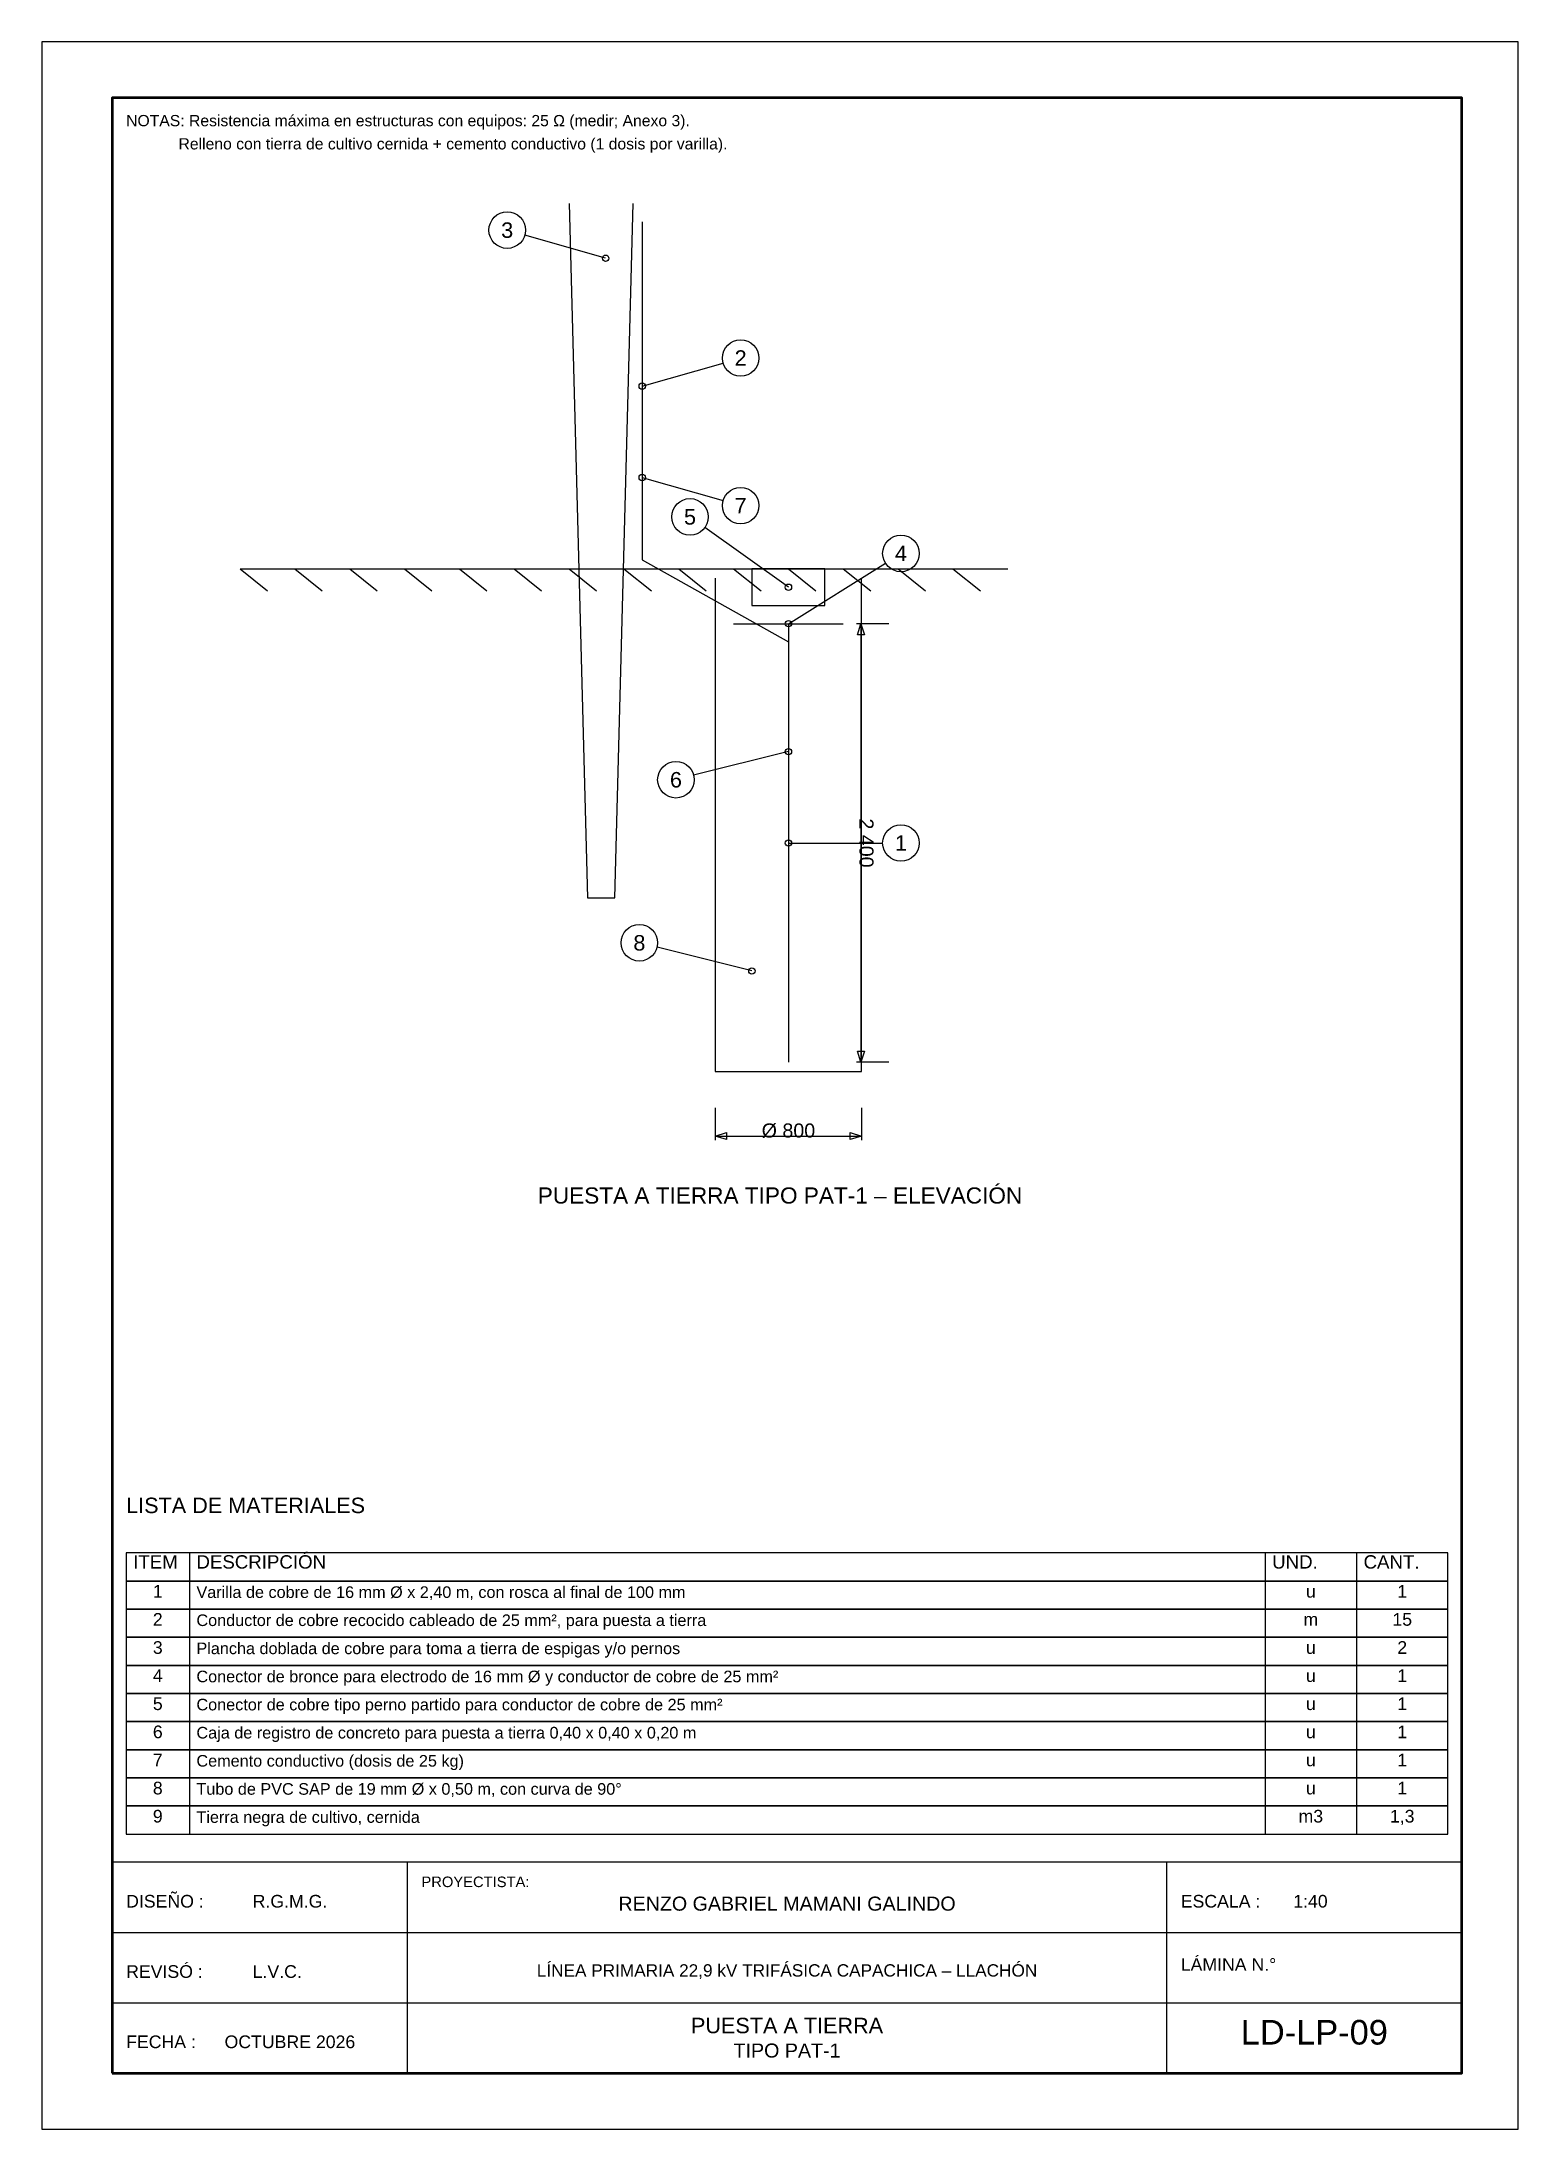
# Model space of a CAD drawing. Header units: millimetres. Extents: x 0 to 210, y 0 to 297.
import ezdxf
from ezdxf.enums import TextEntityAlignment as Align

# ---------------------------------------------------------------- set-up
doc = ezdxf.new("R2010")
doc.units = ezdxf.units.MM
for name, color, linetype in [('CONDUCTOR', 1, 'Continuous'), ('Cotas', 9, 'Continuous'), ('CUADROS', 2, 'Continuous'), ('DIBUJO', 7, 'Continuous'), ('FeGo', 254, 'Continuous'), ('HATCH', 8, 'Continuous'), ('MATERIALES', 140, 'Continuous'), ('MEMBRETE', 7, 'Continuous'), ('PLANTILLA', 3, 'Continuous'), ('POSTE', 3, 'Continuous'), ('TEXTO', 4, 'Continuous')]:
    doc.layers.add(name, color=color, linetype=linetype)
doc.styles.add('ARIAL', font='arial.ttf')

msp = doc.modelspace()

# ---------------------------------------------------------------- linework, layer by layer
at = {"layer": 'CONDUCTOR'}
msp.add_lwpolyline([(85.4, 271.4), (85.4, 223.3), (106.2, 211.6)], dxfattribs=at)
at = {"layer": 'Cotas'}
for points in [[(120.5, 214.2), (115.9, 214.2)], [(116.5, 214.2), (116.5, 151.8)], [(120.5, 151.8), (115.9, 151.8)], [(95.8, 145.3), (95.8, 140.7)], [(116.6, 145.3), (116.6, 140.7)], [(95.8, 141.3), (116.6, 141.3)]]:
    msp.add_lwpolyline(points, dxfattribs=at)
for points in [[(116.5, 214.2), (117, 212.6), (116, 212.6)], [(116.5, 151.8), (116, 153.4), (117, 153.4)], [(95.8, 141.3), (97.4, 141.8), (97.4, 140.8)], [(116.6, 141.3), (115, 140.8), (115, 141.8)]]:
    msp.add_lwpolyline(points, close=True, dxfattribs=at)
at = {"layer": 'CUADROS'}
for points in [[(12, 78), (200, 78), (200, 82), (12, 82)], [(12, 74), (200, 74), (200, 78), (12, 78)], [(12, 70), (200, 70), (200, 74), (12, 74)], [(12, 66), (200, 66), (200, 70), (12, 70)], [(12, 62), (200, 62), (200, 66), (12, 66)], [(12, 58), (200, 58), (200, 62), (12, 62)], [(12, 54), (200, 54), (200, 58), (12, 58)], [(12, 50), (200, 50), (200, 54), (12, 54)], [(12, 46), (200, 46), (200, 50), (12, 50)], [(12, 42), (200, 42), (200, 46), (12, 46)]]:
    msp.add_lwpolyline(points, close=True, dxfattribs=at)
for points in [[(21, 82), (21, 42)], [(174, 82), (174, 42)], [(187, 82), (187, 42)]]:
    msp.add_lwpolyline(points, dxfattribs=at)
at = {"layer": 'DIBUJO'}
msp.add_lwpolyline([(28.2, 222), (137.4, 222)], dxfattribs=at)
at = {"layer": 'FeGo'}
msp.add_lwpolyline([(106.2, 214.2), (106.2, 151.8)], dxfattribs=at)
at = {"layer": 'HATCH'}
for points in [[(28.2, 222), (32.1, 218.88)], [(36, 222), (39.9, 218.88)], [(43.8, 222), (47.7, 218.88)], [(51.6, 222), (55.5, 218.88)], [(59.4, 222), (63.3, 218.88)], [(67.2, 222), (71.1, 218.88)], [(75, 222), (78.9, 218.88)], [(82.8, 222), (86.7, 218.88)], [(90.6, 222), (94.5, 218.88)], [(98.4, 222), (102.3, 218.88)], [(106.2, 222), (110.1, 218.88)], [(114, 222), (117.9, 218.88)], [(121.8, 222), (125.7, 218.88)], [(129.6, 222), (133.5, 218.88)], [(98.4, 214.2), (114, 214.2)]]:
    msp.add_lwpolyline(points, dxfattribs=at)
at = {"layer": 'MEMBRETE'}
for points in [[(0, 0), (210, 0), (210, 297), (0, 297)], [(10, 8), (202, 8), (202, 38), (10, 38)]]:
    msp.add_lwpolyline(points, close=True, dxfattribs=at)
at = {"layer": 'MEMBRETE', "lineweight": 50}
msp.add_lwpolyline([(10, 8), (202, 8), (202, 289), (10, 289)], close=True, dxfattribs=at)
at = {"layer": 'MEMBRETE'}
for points in [[(52, 8), (52, 38)], [(160, 8), (160, 38)], [(10, 28), (202, 28)], [(10, 18), (202, 18)]]:
    msp.add_lwpolyline(points, dxfattribs=at)
at = {"layer": 'PLANTILLA'}
msp.add_lwpolyline([(95.8, 220.7), (95.8, 150.5), (116.6, 150.5), (116.6, 220.7)], dxfattribs=at)
msp.add_lwpolyline([(101, 216.8), (111.4, 216.8), (111.4, 222), (101, 222)], close=True, dxfattribs=at)
at = {"layer": 'POSTE'}
msp.add_lwpolyline([(75, 274), (77.6, 175.2), (81.5, 175.2), (84.1, 274)], dxfattribs=at)
at = {"layer": 'TEXTO'}
for points in [[(80.2, 266.2), (68.7, 269.49)], [(85.4, 248), (96.9, 251.29)], [(85.4, 235), (96.9, 231.71)], [(106.2, 219.4), (94.32, 227.89)], [(106.2, 214.2), (120, 222.82)], [(106.2, 196), (92.72, 192.63)], [(106.2, 183), (119.6, 183)], [(101, 164.8), (87.52, 168.17)]]:
    msp.add_lwpolyline(points, dxfattribs=at)
for centre, radius in [((66.2, 270.2), 2.6), ((80.2, 266.2), 0.45), ((99.4, 252), 2.6), ((85.4, 248), 0.45), ((85.4, 235), 0.45), ((92.2, 229.4), 2.6), ((99.4, 231), 2.6), ((122.2, 224.2), 2.6), ((106.2, 219.4), 0.45), ((106.2, 214.2), 0.45), ((106.2, 196), 0.45), ((90.2, 192), 2.6), ((122.2, 183), 2.6), ((106.2, 183), 0.45), ((85, 168.8), 2.6), ((101, 164.8), 0.45)]:
    msp.add_circle(centre, radius, dxfattribs=at)

# ---------------------------------------------------------------- texts
at = {"layer": 'Cotas', "style": 'ARIAL'}
msp.add_text('2 400', height=2, rotation=-90, dxfattribs=at).set_placement((115.7, 183), align=Align.BOTTOM_CENTER)
msp.add_text('Ø 800', height=2, dxfattribs=at).set_placement((106.2, 140.5), align=Align.BOTTOM_CENTER)
at = {"layer": 'MATERIALES', "style": 'ARIAL'}
for s, height, p in [('LISTA DE MATERIALES', 2.2, (12, 87)), ('ITEM', 1.9, (13, 79.2)), ('DESCRIPCIÓN', 1.9, (22, 79.2)), ('UND.', 1.9, (175, 79.2)), ('CANT.', 1.9, (188, 79.2)), ('Varilla de cobre de 16 mm Ø x 2,40 m, con rosca al final de 100 mm', 1.65, (22, 75.1)), ('Conductor de cobre recocido cableado de 25 mm², para puesta a tierra', 1.65, (22, 71.1)), ('Plancha doblada de cobre para toma a tierra de espigas y/o pernos', 1.65, (22, 67.1)), ('Conector de bronce para electrodo de 16 mm Ø y conductor de cobre de 25 mm²', 1.65, (22, 63.1)), ('Conector de cobre tipo perno partido para conductor de cobre de 25 mm²', 1.65, (22, 59.1)), ('Caja de registro de concreto para puesta a tierra 0,40 x 0,40 x 0,20 m', 1.65, (22, 55.1)), ('Cemento conductivo (dosis de 25 kg)', 1.65, (22, 51.1)), ('Tubo de PVC SAP de 19 mm Ø x 0,50 m, con curva de 90°', 1.65, (22, 47.1)), ('Tierra negra de cultivo, cernida', 1.65, (22, 43.1))]:
    msp.add_text(s, height=height, dxfattribs=at).set_placement(p, align=Align.BOTTOM_LEFT)
for s, p in [('1', (16.5, 75.1)), ('1', (193.5, 75.1)), ('u', (180.5, 75.1)), ('2', (16.5, 71.1)), ('m', (180.5, 71.1)), ('15', (193.5, 71.1)), ('3', (16.5, 67.1)), ('u', (180.5, 67.1)), ('2', (193.5, 67.1)), ('4', (16.5, 63.1)), ('1', (193.5, 63.1)), ('u', (180.5, 63.1)), ('5', (16.5, 59.1)), ('u', (180.5, 59.1)), ('1', (193.5, 59.1)), ('6', (16.5, 55.1)), ('u', (180.5, 55.1)), ('1', (193.5, 55.1)), ('7', (16.5, 51.1)), ('u', (180.5, 51.1)), ('1', (193.5, 51.1)), ('8', (16.5, 47.1)), ('u', (180.5, 47.1)), ('1', (193.5, 47.1)), ('9', (16.5, 43.1)), ('m3', (180.5, 43.1)), ('1,3', (193.5, 43.1))]:
    msp.add_text(s, height=1.8, dxfattribs=at).set_placement(p, align=Align.BOTTOM_CENTER)
at = {"layer": 'MEMBRETE', "style": 'ARIAL'}
for s, height, p in [('PROYECTISTA:', 1.5, (54, 34)), ('DISEÑO :', 1.8, (12, 31)), ('R.G.M.G.', 1.8, (30, 31)), ('ESCALA :', 1.8, (162, 31)), ('1:40', 1.8, (178, 31)), ('REVISÓ :', 1.8, (12, 21)), ('LÁMINA N.°', 1.8, (162, 22)), ('L.V.C.', 1.8, (30, 21)), ('FECHA :', 1.8, (12, 11)), ('OCTUBRE 2026', 1.8, (26, 11))]:
    msp.add_text(s, height=height, dxfattribs=at).set_placement(p, align=Align.BOTTOM_LEFT)
for s, height, p in [('RENZO GABRIEL MAMANI GALINDO', 2, (106, 30.5)), ('LÍNEA PRIMARIA 22,9 kV TRIFÁSICA CAPACHICA – LLACHÓN', 1.75, (106, 21.2)), ('PUESTA A TIERRA', 2.2, (106, 13)), ('LD-LP-09', 3.5, (181, 11)), ('TIPO PAT-1', 2, (106, 9.6))]:
    msp.add_text(s, height=height, dxfattribs=at).set_placement(p, align=Align.BOTTOM_CENTER)
at = {"layer": 'TEXTO', "style": 'ARIAL'}
for s, p in [('NOTAS: Resistencia máxima en estructuras con equipos: 25 Ω (medir; Anexo 3).', (12, 284.5)), ('            Relleno con tierra de cultivo cernida + cemento conductivo (1 dosis por varilla).', (12, 281.2))]:
    msp.add_text(s, height=1.6, dxfattribs=at).set_placement(p, align=Align.BOTTOM_LEFT)
for s, p in [('3', (66.2, 270.2)), ('2', (99.4, 252)), ('7', (99.4, 231)), ('5', (92.2, 229.4)), ('4', (122.2, 224.2)), ('6', (90.2, 192)), ('1', (122.2, 183)), ('8', (85, 168.8))]:
    msp.add_text(s, height=2.2, dxfattribs=at).set_placement(p, align=Align.MIDDLE_CENTER)
msp.add_text('PUESTA A TIERRA TIPO PAT-1 – ELEVACIÓN', height=2.3, dxfattribs=at).set_placement((105, 134), align=Align.TOP_CENTER)

doc.saveas('drawing.dxf')
